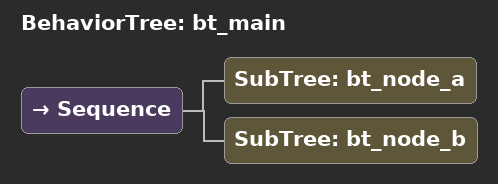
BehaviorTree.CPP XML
<?xml version="1.0" encoding="UTF-8"?>
<root BTCPP_format="4" main_tree_to_execute="bt_main">
  <BehaviorTree ID="bt_main">
    <Sequence>
      <SubTree ID="bt_node_a"/>
      <SubTree ID="bt_node_b"/>
    </Sequence>
  </BehaviorTree>
</root>
